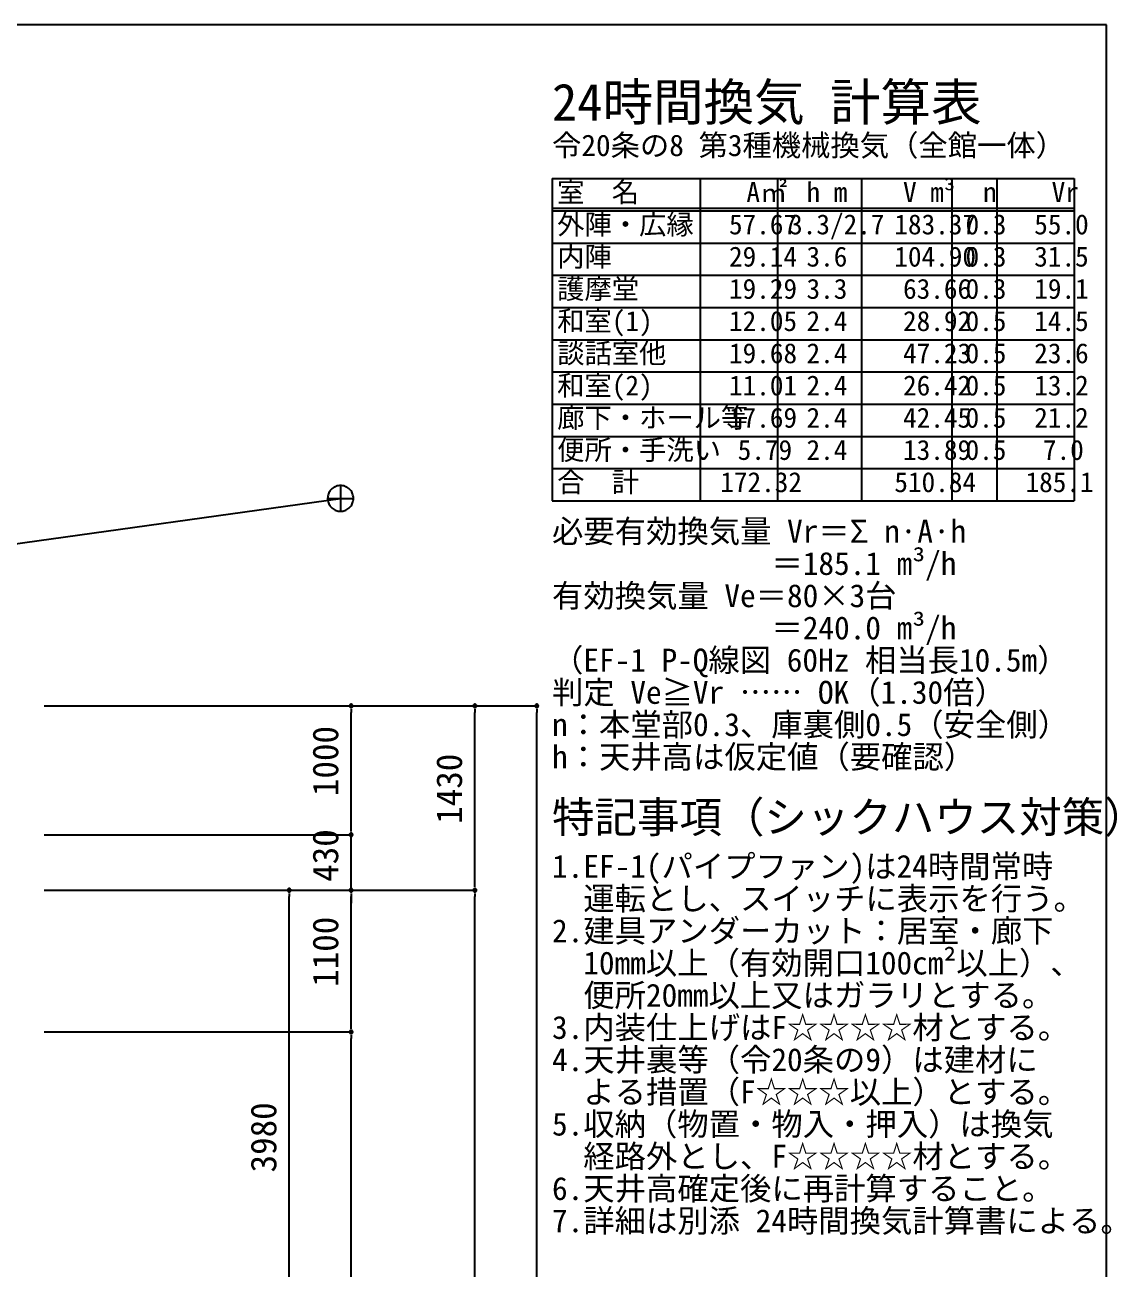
# Model space of a CAD drawing. Header units: millimetres. Extents: x -21029 to 20283, y -14043 to 14043.
# Drawn here: x 11811 to 20283, y 4389 to 14043 of the extents above; entities that cross this region are included whole.
import ezdxf

# ---------------------------------------------------------------- set-up
doc = ezdxf.new("R2010")
doc.units = ezdxf.units.MM
for name, color, linetype in [('0-9', 7, 'Continuous'), ('1-1', 7, 'Continuous'), ('1-6', 7, 'Continuous'), ('1-A', 7, 'Continuous'), ('2-6', 7, 'Continuous'), ('2-7', 7, 'Continuous')]:
    doc.layers.add(name, color=color, linetype=linetype)
doc.styles.add('JP', font='msgothic.ttc')

msp = doc.modelspace()

# ---------------------------------------------------------------- linework, layer by layer
at = {"layer": '0-9', "color": 7}
for p, q in [((14342, 8771.4), (14342, 8746.4)), ((14342, 8733.9), (14342, 8708.9)), ((15302, 8771.4), (15302, 8746.4)), ((15302, 8733.9), (15302, 8708.9)), ((15782, 8771.4), (15782, 8746.4)), ((15782, 8733.9), (15782, 8708.9)), ((14342, 7783.9), (14342, 7808.9)), ((14342, 7783.9), (14342, 7808.9)), ((14342, 7746.4), (14342, 7771.4)), ((14342, 7746.4), (14342, 7771.4)), ((13862, 7341.4), (13862, 7316.4)), ((14342, 7341.4), (14342, 7316.4)), ((14342, 7341.4), (14342, 7316.4)), ((15302, 7353.9), (15302, 7378.9)), ((15302, 7341.4), (15302, 7316.4)), ((15302, 7316.4), (15302, 7341.4)), ((13862, 7303.9), (13862, 7278.9)), ((14342, 7303.9), (14342, 7278.9)), ((14342, 7303.9), (14342, 7278.9)), ((15302, 7303.9), (15302, 7278.9)), ((14342, 6253.9), (14342, 6278.9)), ((14342, 6241.4), (14342, 6216.4)), ((14342, 6216.4), (14342, 6241.4)), ((14342, 6203.9), (14342, 6178.9))]:
    msp.add_line(p, q, dxfattribs=at)
for points in [[(14342, 8771.4), (14340.9, 8771.3), (14339.8, 8771.2), (14338.7, 8770.9), (14337.7, 8770.6), (14336.7, 8770.2), (14335.7, 8769.7), (14334.8, 8769.1), (14333.9, 8768.4), (14333.1, 8767.7), (14332.4, 8766.9), (14331.7, 8766), (14331.2, 8765.1), (14330.7, 8764.1), (14330.2, 8763.1), (14329.9, 8762.1), (14329.7, 8761), (14329.5, 8759.9), (14329.5, 8758.9), (14329.5, 8757.8), (14329.7, 8756.7), (14329.9, 8755.6), (14330.2, 8754.6), (14330.7, 8753.6), (14331.2, 8752.6), (14331.7, 8751.7), (14332.4, 8750.8), (14333.1, 8750), (14333.9, 8749.3), (14334.8, 8748.6), (14335.7, 8748), (14336.7, 8747.5), (14337.7, 8747.1), (14338.7, 8746.8), (14339.8, 8746.5), (14340.9, 8746.4), (14342, 8746.4), (14343.1, 8746.4), (14344.2, 8746.5), (14345.2, 8746.8), (14346.3, 8747.1), (14347.3, 8747.5), (14348.2, 8748), (14349.2, 8748.6), (14350, 8749.3), (14350.8, 8750), (14351.6, 8750.8), (14352.2, 8751.7), (14352.8, 8752.6), (14353.3, 8753.6), (14353.7, 8754.6), (14354.1, 8755.6), (14354.3, 8756.7), (14354.4, 8757.8), (14354.5, 8758.9), (14354.4, 8759.9), (14354.3, 8761), (14354.1, 8762.1), (14353.7, 8763.1), (14353.3, 8764.1), (14352.8, 8765.1), (14352.2, 8766), (14351.6, 8766.9), (14350.8, 8767.7), (14350, 8768.4), (14349.2, 8769.1), (14348.2, 8769.7), (14347.3, 8770.2), (14346.3, 8770.6), (14345.2, 8770.9), (14344.2, 8771.2), (14343.1, 8771.3), (14342, 8771.4)], [(15302, 8771.4), (15300.9, 8771.3), (15299.8, 8771.2), (15298.7, 8770.9), (15297.7, 8770.6), (15296.7, 8770.2), (15295.7, 8769.7), (15294.8, 8769.1), (15293.9, 8768.4), (15293.1, 8767.7), (15292.4, 8766.9), (15291.7, 8766), (15291.2, 8765.1), (15290.7, 8764.1), (15290.2, 8763.1), (15289.9, 8762.1), (15289.7, 8761), (15289.5, 8759.9), (15289.5, 8758.9), (15289.5, 8757.8), (15289.7, 8756.7), (15289.9, 8755.6), (15290.2, 8754.6), (15290.7, 8753.6), (15291.2, 8752.6), (15291.7, 8751.7), (15292.4, 8750.8), (15293.1, 8750), (15293.9, 8749.3), (15294.8, 8748.6), (15295.7, 8748), (15296.7, 8747.5), (15297.7, 8747.1), (15298.7, 8746.8), (15299.8, 8746.5), (15300.9, 8746.4), (15302, 8746.4), (15303.1, 8746.4), (15304.2, 8746.5), (15305.2, 8746.8), (15306.3, 8747.1), (15307.3, 8747.5), (15308.2, 8748), (15309.2, 8748.6), (15310, 8749.3), (15310.8, 8750), (15311.6, 8750.8), (15312.2, 8751.7), (15312.8, 8752.6), (15313.3, 8753.6), (15313.7, 8754.6), (15314.1, 8755.6), (15314.3, 8756.7), (15314.4, 8757.8), (15314.5, 8758.9), (15314.4, 8759.9), (15314.3, 8761), (15314.1, 8762.1), (15313.7, 8763.1), (15313.3, 8764.1), (15312.8, 8765.1), (15312.2, 8766), (15311.6, 8766.9), (15310.8, 8767.7), (15310, 8768.4), (15309.2, 8769.1), (15308.2, 8769.7), (15307.3, 8770.2), (15306.3, 8770.6), (15305.2, 8770.9), (15304.2, 8771.2), (15303.1, 8771.3), (15302, 8771.4)], [(15782, 8771.4), (15780.9, 8771.3), (15779.8, 8771.2), (15778.7, 8770.9), (15777.7, 8770.6), (15776.7, 8770.2), (15775.7, 8769.7), (15774.8, 8769.1), (15773.9, 8768.4), (15773.1, 8767.7), (15772.4, 8766.9), (15771.7, 8766), (15771.2, 8765.1), (15770.7, 8764.1), (15770.2, 8763.1), (15769.9, 8762.1), (15769.7, 8761), (15769.5, 8759.9), (15769.5, 8758.9), (15769.5, 8757.8), (15769.7, 8756.7), (15769.9, 8755.6), (15770.2, 8754.6), (15770.7, 8753.6), (15771.2, 8752.6), (15771.7, 8751.7), (15772.4, 8750.8), (15773.1, 8750), (15773.9, 8749.3), (15774.8, 8748.6), (15775.7, 8748), (15776.7, 8747.5), (15777.7, 8747.1), (15778.7, 8746.8), (15779.8, 8746.5), (15780.9, 8746.4), (15782, 8746.4), (15783.1, 8746.4), (15784.2, 8746.5), (15785.2, 8746.8), (15786.3, 8747.1), (15787.3, 8747.5), (15788.2, 8748), (15789.2, 8748.6), (15790, 8749.3), (15790.8, 8750), (15791.6, 8750.8), (15792.2, 8751.7), (15792.8, 8752.6), (15793.3, 8753.6), (15793.7, 8754.6), (15794.1, 8755.6), (15794.3, 8756.7), (15794.4, 8757.8), (15794.5, 8758.9), (15794.4, 8759.9), (15794.3, 8761), (15794.1, 8762.1), (15793.7, 8763.1), (15793.3, 8764.1), (15792.8, 8765.1), (15792.2, 8766), (15791.6, 8766.9), (15790.8, 8767.7), (15790, 8768.4), (15789.2, 8769.1), (15788.2, 8769.7), (15787.3, 8770.2), (15786.3, 8770.6), (15785.2, 8770.9), (15784.2, 8771.2), (15783.1, 8771.3), (15782, 8771.4)], [(14342, 7746.4), (14343.1, 7746.4), (14344.2, 7746.5), (14345.2, 7746.8), (14346.3, 7747.1), (14347.3, 7747.5), (14348.2, 7748), (14349.2, 7748.6), (14350, 7749.3), (14350.8, 7750), (14351.6, 7750.8), (14352.2, 7751.7), (14352.8, 7752.6), (14353.3, 7753.6), (14353.7, 7754.6), (14354.1, 7755.6), (14354.3, 7756.7), (14354.4, 7757.8), (14354.5, 7758.9), (14354.4, 7759.9), (14354.3, 7761), (14354.1, 7762.1), (14353.7, 7763.1), (14353.3, 7764.1), (14352.8, 7765.1), (14352.2, 7766), (14351.6, 7766.9), (14350.8, 7767.7), (14350, 7768.4), (14349.2, 7769.1), (14348.2, 7769.7), (14347.3, 7770.2), (14346.3, 7770.6), (14345.2, 7770.9), (14344.2, 7771.2), (14343.1, 7771.3), (14342, 7771.4), (14340.9, 7771.3), (14339.8, 7771.2), (14338.7, 7770.9), (14337.7, 7770.6), (14336.7, 7770.2), (14335.7, 7769.7), (14334.8, 7769.1), (14333.9, 7768.4), (14333.1, 7767.7), (14332.4, 7766.9), (14331.7, 7766), (14331.2, 7765.1), (14330.7, 7764.1), (14330.2, 7763.1), (14329.9, 7762.1), (14329.7, 7761), (14329.5, 7759.9), (14329.5, 7758.9), (14329.5, 7757.8), (14329.7, 7756.7), (14329.9, 7755.6), (14330.2, 7754.6), (14330.7, 7753.6), (14331.2, 7752.6), (14331.7, 7751.7), (14332.4, 7750.8), (14333.1, 7750), (14333.9, 7749.3), (14334.8, 7748.6), (14335.7, 7748), (14336.7, 7747.5), (14337.7, 7747.1), (14338.7, 7746.8), (14339.8, 7746.5), (14340.9, 7746.4), (14342, 7746.4)], [(14342, 7746.4), (14343.1, 7746.4), (14344.2, 7746.5), (14345.2, 7746.8), (14346.3, 7747.1), (14347.3, 7747.5), (14348.2, 7748), (14349.2, 7748.6), (14350, 7749.3), (14350.8, 7750), (14351.6, 7750.8), (14352.2, 7751.7), (14352.8, 7752.6), (14353.3, 7753.6), (14353.7, 7754.6), (14354.1, 7755.6), (14354.3, 7756.7), (14354.4, 7757.8), (14354.5, 7758.9), (14354.4, 7759.9), (14354.3, 7761), (14354.1, 7762.1), (14353.7, 7763.1), (14353.3, 7764.1), (14352.8, 7765.1), (14352.2, 7766), (14351.6, 7766.9), (14350.8, 7767.7), (14350, 7768.4), (14349.2, 7769.1), (14348.2, 7769.7), (14347.3, 7770.2), (14346.3, 7770.6), (14345.2, 7770.9), (14344.2, 7771.2), (14343.1, 7771.3), (14342, 7771.4), (14340.9, 7771.3), (14339.8, 7771.2), (14338.7, 7770.9), (14337.7, 7770.6), (14336.7, 7770.2), (14335.7, 7769.7), (14334.8, 7769.1), (14333.9, 7768.4), (14333.1, 7767.7), (14332.4, 7766.9), (14331.7, 7766), (14331.2, 7765.1), (14330.7, 7764.1), (14330.2, 7763.1), (14329.9, 7762.1), (14329.7, 7761), (14329.5, 7759.9), (14329.5, 7758.9), (14329.5, 7757.8), (14329.7, 7756.7), (14329.9, 7755.6), (14330.2, 7754.6), (14330.7, 7753.6), (14331.2, 7752.6), (14331.7, 7751.7), (14332.4, 7750.8), (14333.1, 7750), (14333.9, 7749.3), (14334.8, 7748.6), (14335.7, 7748), (14336.7, 7747.5), (14337.7, 7747.1), (14338.7, 7746.8), (14339.8, 7746.5), (14340.9, 7746.4), (14342, 7746.4)], [(13862, 7341.4), (13860.9, 7341.3), (13859.8, 7341.2), (13858.7, 7340.9), (13857.7, 7340.6), (13856.7, 7340.2), (13855.7, 7339.7), (13854.8, 7339.1), (13853.9, 7338.4), (13853.1, 7337.7), (13852.4, 7336.9), (13851.7, 7336), (13851.2, 7335.1), (13850.7, 7334.1), (13850.2, 7333.1), (13849.9, 7332.1), (13849.7, 7331), (13849.5, 7329.9), (13849.5, 7328.9), (13849.5, 7327.8), (13849.7, 7326.7), (13849.9, 7325.6), (13850.2, 7324.6), (13850.7, 7323.6), (13851.2, 7322.6), (13851.7, 7321.7), (13852.4, 7320.8), (13853.1, 7320), (13853.9, 7319.3), (13854.8, 7318.6), (13855.7, 7318), (13856.7, 7317.5), (13857.7, 7317.1), (13858.7, 7316.8), (13859.8, 7316.5), (13860.9, 7316.4), (13862, 7316.4), (13863.1, 7316.4), (13864.2, 7316.5), (13865.2, 7316.8), (13866.3, 7317.1), (13867.3, 7317.5), (13868.2, 7318), (13869.2, 7318.6), (13870, 7319.3), (13870.8, 7320), (13871.6, 7320.8), (13872.2, 7321.7), (13872.8, 7322.6), (13873.3, 7323.6), (13873.7, 7324.6), (13874.1, 7325.6), (13874.3, 7326.7), (13874.4, 7327.8), (13874.5, 7328.9), (13874.4, 7329.9), (13874.3, 7331), (13874.1, 7332.1), (13873.7, 7333.1), (13873.3, 7334.1), (13872.8, 7335.1), (13872.2, 7336), (13871.6, 7336.9), (13870.8, 7337.7), (13870, 7338.4), (13869.2, 7339.1), (13868.2, 7339.7), (13867.3, 7340.2), (13866.3, 7340.6), (13865.2, 7340.9), (13864.2, 7341.2), (13863.1, 7341.3), (13862, 7341.4)], [(14342, 7341.4), (14340.9, 7341.3), (14339.8, 7341.2), (14338.7, 7340.9), (14337.7, 7340.6), (14336.7, 7340.2), (14335.7, 7339.7), (14334.8, 7339.1), (14333.9, 7338.4), (14333.1, 7337.7), (14332.4, 7336.9), (14331.7, 7336), (14331.2, 7335.1), (14330.7, 7334.1), (14330.2, 7333.1), (14329.9, 7332.1), (14329.7, 7331), (14329.5, 7329.9), (14329.5, 7328.9), (14329.5, 7327.8), (14329.7, 7326.7), (14329.9, 7325.6), (14330.2, 7324.6), (14330.7, 7323.6), (14331.2, 7322.6), (14331.7, 7321.7), (14332.4, 7320.8), (14333.1, 7320), (14333.9, 7319.3), (14334.8, 7318.6), (14335.7, 7318), (14336.7, 7317.5), (14337.7, 7317.1), (14338.7, 7316.8), (14339.8, 7316.5), (14340.9, 7316.4), (14342, 7316.4), (14343.1, 7316.4), (14344.2, 7316.5), (14345.2, 7316.8), (14346.3, 7317.1), (14347.3, 7317.5), (14348.2, 7318), (14349.2, 7318.6), (14350, 7319.3), (14350.8, 7320), (14351.6, 7320.8), (14352.2, 7321.7), (14352.8, 7322.6), (14353.3, 7323.6), (14353.7, 7324.6), (14354.1, 7325.6), (14354.3, 7326.7), (14354.4, 7327.8), (14354.5, 7328.9), (14354.4, 7329.9), (14354.3, 7331), (14354.1, 7332.1), (14353.7, 7333.1), (14353.3, 7334.1), (14352.8, 7335.1), (14352.2, 7336), (14351.6, 7336.9), (14350.8, 7337.7), (14350, 7338.4), (14349.2, 7339.1), (14348.2, 7339.7), (14347.3, 7340.2), (14346.3, 7340.6), (14345.2, 7340.9), (14344.2, 7341.2), (14343.1, 7341.3), (14342, 7341.4)], [(14342, 7341.4), (14340.9, 7341.3), (14339.8, 7341.2), (14338.7, 7340.9), (14337.7, 7340.6), (14336.7, 7340.2), (14335.7, 7339.7), (14334.8, 7339.1), (14333.9, 7338.4), (14333.1, 7337.7), (14332.4, 7336.9), (14331.7, 7336), (14331.2, 7335.1), (14330.7, 7334.1), (14330.2, 7333.1), (14329.9, 7332.1), (14329.7, 7331), (14329.5, 7329.9), (14329.5, 7328.9), (14329.5, 7327.8), (14329.7, 7326.7), (14329.9, 7325.6), (14330.2, 7324.6), (14330.7, 7323.6), (14331.2, 7322.6), (14331.7, 7321.7), (14332.4, 7320.8), (14333.1, 7320), (14333.9, 7319.3), (14334.8, 7318.6), (14335.7, 7318), (14336.7, 7317.5), (14337.7, 7317.1), (14338.7, 7316.8), (14339.8, 7316.5), (14340.9, 7316.4), (14342, 7316.4), (14343.1, 7316.4), (14344.2, 7316.5), (14345.2, 7316.8), (14346.3, 7317.1), (14347.3, 7317.5), (14348.2, 7318), (14349.2, 7318.6), (14350, 7319.3), (14350.8, 7320), (14351.6, 7320.8), (14352.2, 7321.7), (14352.8, 7322.6), (14353.3, 7323.6), (14353.7, 7324.6), (14354.1, 7325.6), (14354.3, 7326.7), (14354.4, 7327.8), (14354.5, 7328.9), (14354.4, 7329.9), (14354.3, 7331), (14354.1, 7332.1), (14353.7, 7333.1), (14353.3, 7334.1), (14352.8, 7335.1), (14352.2, 7336), (14351.6, 7336.9), (14350.8, 7337.7), (14350, 7338.4), (14349.2, 7339.1), (14348.2, 7339.7), (14347.3, 7340.2), (14346.3, 7340.6), (14345.2, 7340.9), (14344.2, 7341.2), (14343.1, 7341.3), (14342, 7341.4)], [(15302, 7341.4), (15300.9, 7341.3), (15299.8, 7341.2), (15298.7, 7340.9), (15297.7, 7340.6), (15296.7, 7340.2), (15295.7, 7339.7), (15294.8, 7339.1), (15293.9, 7338.4), (15293.1, 7337.7), (15292.4, 7336.9), (15291.7, 7336), (15291.2, 7335.1), (15290.7, 7334.1), (15290.2, 7333.1), (15289.9, 7332.1), (15289.7, 7331), (15289.5, 7329.9), (15289.5, 7328.9), (15289.5, 7327.8), (15289.7, 7326.7), (15289.9, 7325.6), (15290.2, 7324.6), (15290.7, 7323.6), (15291.2, 7322.6), (15291.7, 7321.7), (15292.4, 7320.8), (15293.1, 7320), (15293.9, 7319.3), (15294.8, 7318.6), (15295.7, 7318), (15296.7, 7317.5), (15297.7, 7317.1), (15298.7, 7316.8), (15299.8, 7316.5), (15300.9, 7316.4), (15302, 7316.4), (15303.1, 7316.4), (15304.2, 7316.5), (15305.2, 7316.8), (15306.3, 7317.1), (15307.3, 7317.5), (15308.2, 7318), (15309.2, 7318.6), (15310, 7319.3), (15310.8, 7320), (15311.6, 7320.8), (15312.2, 7321.7), (15312.8, 7322.6), (15313.3, 7323.6), (15313.7, 7324.6), (15314.1, 7325.6), (15314.3, 7326.7), (15314.4, 7327.8), (15314.5, 7328.9), (15314.4, 7329.9), (15314.3, 7331), (15314.1, 7332.1), (15313.7, 7333.1), (15313.3, 7334.1), (15312.8, 7335.1), (15312.2, 7336), (15311.6, 7336.9), (15310.8, 7337.7), (15310, 7338.4), (15309.2, 7339.1), (15308.2, 7339.7), (15307.3, 7340.2), (15306.3, 7340.6), (15305.2, 7340.9), (15304.2, 7341.2), (15303.1, 7341.3), (15302, 7341.4)], [(15302, 7316.4), (15303.1, 7316.4), (15304.2, 7316.5), (15305.2, 7316.8), (15306.3, 7317.1), (15307.3, 7317.5), (15308.2, 7318), (15309.2, 7318.6), (15310, 7319.3), (15310.8, 7320), (15311.6, 7320.8), (15312.2, 7321.7), (15312.8, 7322.6), (15313.3, 7323.6), (15313.7, 7324.6), (15314.1, 7325.6), (15314.3, 7326.7), (15314.4, 7327.8), (15314.5, 7328.9), (15314.4, 7329.9), (15314.3, 7331), (15314.1, 7332.1), (15313.7, 7333.1), (15313.3, 7334.1), (15312.8, 7335.1), (15312.2, 7336), (15311.6, 7336.9), (15310.8, 7337.7), (15310, 7338.4), (15309.2, 7339.1), (15308.2, 7339.7), (15307.3, 7340.2), (15306.3, 7340.6), (15305.2, 7340.9), (15304.2, 7341.2), (15303.1, 7341.3), (15302, 7341.4), (15300.9, 7341.3), (15299.8, 7341.2), (15298.7, 7340.9), (15297.7, 7340.6), (15296.7, 7340.2), (15295.7, 7339.7), (15294.8, 7339.1), (15293.9, 7338.4), (15293.1, 7337.7), (15292.4, 7336.9), (15291.7, 7336), (15291.2, 7335.1), (15290.7, 7334.1), (15290.2, 7333.1), (15289.9, 7332.1), (15289.7, 7331), (15289.5, 7329.9), (15289.5, 7328.9), (15289.5, 7327.8), (15289.7, 7326.7), (15289.9, 7325.6), (15290.2, 7324.6), (15290.7, 7323.6), (15291.2, 7322.6), (15291.7, 7321.7), (15292.4, 7320.8), (15293.1, 7320), (15293.9, 7319.3), (15294.8, 7318.6), (15295.7, 7318), (15296.7, 7317.5), (15297.7, 7317.1), (15298.7, 7316.8), (15299.8, 7316.5), (15300.9, 7316.4), (15302, 7316.4)], [(14342, 6241.4), (14340.9, 6241.3), (14339.8, 6241.2), (14338.7, 6240.9), (14337.7, 6240.6), (14336.7, 6240.2), (14335.7, 6239.7), (14334.8, 6239.1), (14333.9, 6238.4), (14333.1, 6237.7), (14332.4, 6236.9), (14331.7, 6236), (14331.2, 6235.1), (14330.7, 6234.1), (14330.2, 6233.1), (14329.9, 6232.1), (14329.7, 6231), (14329.5, 6229.9), (14329.5, 6228.9), (14329.5, 6227.8), (14329.7, 6226.7), (14329.9, 6225.6), (14330.2, 6224.6), (14330.7, 6223.6), (14331.2, 6222.6), (14331.7, 6221.7), (14332.4, 6220.8), (14333.1, 6220), (14333.9, 6219.3), (14334.8, 6218.6), (14335.7, 6218), (14336.7, 6217.5), (14337.7, 6217.1), (14338.7, 6216.8), (14339.8, 6216.5), (14340.9, 6216.4), (14342, 6216.4), (14343.1, 6216.4), (14344.2, 6216.5), (14345.2, 6216.8), (14346.3, 6217.1), (14347.3, 6217.5), (14348.2, 6218), (14349.2, 6218.6), (14350, 6219.3), (14350.8, 6220), (14351.6, 6220.8), (14352.2, 6221.7), (14352.8, 6222.6), (14353.3, 6223.6), (14353.7, 6224.6), (14354.1, 6225.6), (14354.3, 6226.7), (14354.4, 6227.8), (14354.5, 6228.9), (14354.4, 6229.9), (14354.3, 6231), (14354.1, 6232.1), (14353.7, 6233.1), (14353.3, 6234.1), (14352.8, 6235.1), (14352.2, 6236), (14351.6, 6236.9), (14350.8, 6237.7), (14350, 6238.4), (14349.2, 6239.1), (14348.2, 6239.7), (14347.3, 6240.2), (14346.3, 6240.6), (14345.2, 6240.9), (14344.2, 6241.2), (14343.1, 6241.3), (14342, 6241.4)], [(14342, 6216.4), (14343.1, 6216.4), (14344.2, 6216.5), (14345.2, 6216.8), (14346.3, 6217.1), (14347.3, 6217.5), (14348.2, 6218), (14349.2, 6218.6), (14350, 6219.3), (14350.8, 6220), (14351.6, 6220.8), (14352.2, 6221.7), (14352.8, 6222.6), (14353.3, 6223.6), (14353.7, 6224.6), (14354.1, 6225.6), (14354.3, 6226.7), (14354.4, 6227.8), (14354.5, 6228.9), (14354.4, 6229.9), (14354.3, 6231), (14354.1, 6232.1), (14353.7, 6233.1), (14353.3, 6234.1), (14352.8, 6235.1), (14352.2, 6236), (14351.6, 6236.9), (14350.8, 6237.7), (14350, 6238.4), (14349.2, 6239.1), (14348.2, 6239.7), (14347.3, 6240.2), (14346.3, 6240.6), (14345.2, 6240.9), (14344.2, 6241.2), (14343.1, 6241.3), (14342, 6241.4), (14340.9, 6241.3), (14339.8, 6241.2), (14338.7, 6240.9), (14337.7, 6240.6), (14336.7, 6240.2), (14335.7, 6239.7), (14334.8, 6239.1), (14333.9, 6238.4), (14333.1, 6237.7), (14332.4, 6236.9), (14331.7, 6236), (14331.2, 6235.1), (14330.7, 6234.1), (14330.2, 6233.1), (14329.9, 6232.1), (14329.7, 6231), (14329.5, 6229.9), (14329.5, 6228.9), (14329.5, 6227.8), (14329.7, 6226.7), (14329.9, 6225.6), (14330.2, 6224.6), (14330.7, 6223.6), (14331.2, 6222.6), (14331.7, 6221.7), (14332.4, 6220.8), (14333.1, 6220), (14333.9, 6219.3), (14334.8, 6218.6), (14335.7, 6218), (14336.7, 6217.5), (14337.7, 6217.1), (14338.7, 6216.8), (14339.8, 6216.5), (14340.9, 6216.4), (14342, 6216.4)]]:
    msp.add_lwpolyline(points, dxfattribs=at)
at = {"layer": '1-1', "color": 7}
for p, q in [((11962, 8758.9), (15782, 8758.9)), ((11962, 8758.9), (15302, 8758.9)), ((11962, 8758.9), (14342, 8758.9)), ((14342, 7808.9), (14342, 8708.9)), ((15302, 7378.9), (15302, 8708.9)), ((15782, -4421.1), (15782, 8708.9)), ((14342, 7808.9), (14342, 7858.9)), ((11962, 7758.9), (14342, 7758.9)), ((11962, 7758.9), (14342, 7758.9)), ((14342, 7328.9), (14342, 7758.9)), ((11962, 7328.9), (15302, 7328.9)), ((11962, 7328.9), (15302, 7328.9)), ((11962, 7328.9), (14342, 7328.9)), ((11962, 7328.9), (14342, 7328.9)), ((11962, 7328.9), (13862, 7328.9)), ((13862, 3398.9), (13862, 7278.9)), ((14342, 6278.9), (14342, 7278.9)), ((14342, 7278.9), (14342, 7228.9)), ((15302, -4421.1), (15302, 7278.9)), ((11962, 6228.9), (14342, 6228.9)), ((11962, 6228.9), (14342, 6228.9)), ((14342, 1478.9), (14342, 6178.9))]:
    msp.add_line(p, q, dxfattribs=at)
at = {"layer": '1-6', "color": 1}
for p, q in [((20200.8, 14042.9), (-20200.8, 14042.9)), ((20200.8, -14042.9), (20200.8, 14042.9))]:
    msp.add_line(p, q, dxfattribs=at)
at = {"layer": '1-A', "color": 7}
for p, q in [((14259.5, 10469.2), (14259.5, 10269.2)), ((6759.5, 9319.2), (14259.5, 10369.2)), ((14159.5, 10369.2), (14359.5, 10369.2))]:
    msp.add_line(p, q, dxfattribs=at)
msp.add_lwpolyline([(14359.5, 10369.2), (14359.2, 10377.9), (14358, 10386.5), (14356.1, 10395), (14353.5, 10403.4), (14350.2, 10411.4), (14346.2, 10419.2), (14341.5, 10426.5), (14336.2, 10433.4), (14330.3, 10439.9), (14323.8, 10445.8), (14316.9, 10451.1), (14309.5, 10455.8), (14301.8, 10459.8), (14293.8, 10463.1), (14285.4, 10465.7), (14276.9, 10467.6), (14268.3, 10468.8), (14259.5, 10469.2), (14250.8, 10468.8), (14242.2, 10467.6), (14233.7, 10465.7), (14225.3, 10463.1), (14217.3, 10459.8), (14209.5, 10455.8), (14202.2, 10451.1), (14195.3, 10445.8), (14188.8, 10439.9), (14182.9, 10433.4), (14177.6, 10426.5), (14172.9, 10419.2), (14168.9, 10411.4), (14165.6, 10403.4), (14163, 10395), (14161.1, 10386.5), (14159.9, 10377.9), (14159.5, 10369.2), (14159.9, 10360.4), (14161.1, 10351.8), (14163, 10343.3), (14165.6, 10335), (14168.9, 10326.9), (14172.9, 10319.2), (14177.6, 10311.8), (14182.9, 10304.9), (14188.8, 10298.4), (14195.3, 10292.6), (14202.2, 10287.2), (14209.5, 10282.6), (14217.3, 10278.5), (14225.3, 10275.2), (14233.7, 10272.6), (14242.2, 10270.7), (14250.8, 10269.5), (14259.5, 10269.2), (14268.3, 10269.5), (14276.9, 10270.7), (14285.4, 10272.6), (14293.8, 10275.2), (14301.8, 10278.5), (14309.5, 10282.6), (14316.9, 10287.2), (14323.8, 10292.6), (14330.3, 10298.4), (14336.2, 10304.9), (14341.5, 10311.8), (14346.2, 10319.2), (14350.2, 10326.9), (14353.5, 10335), (14356.1, 10343.3), (14358, 10351.8), (14359.2, 10360.4), (14359.5, 10369.2)], dxfattribs=at)
at = {"layer": '2-6', "color": 7}
for p, q in [((15900, 12850), (19950, 12850)), ((15900, 12850), (15900, 10350)), ((17050, 12850), (17050, 10350)), ((17650, 12850), (17650, 10350)), ((18300, 12850), (18300, 10350)), ((19000, 12850), (19000, 10350)), ((19350, 12850), (19350, 10350)), ((19950, 12850), (19950, 10350)), ((15900, 12620), (19950, 12620)), ((15900, 12600), (19950, 12600)), ((15900, 12350), (19950, 12350)), ((15900, 12100), (19950, 12100)), ((15900, 11850), (19950, 11850)), ((15900, 11600), (19950, 11600)), ((15900, 11350), (19950, 11350)), ((15900, 11100), (19950, 11100)), ((15900, 10850), (19950, 10850)), ((15900, 10600), (19950, 10600)), ((15900, 10350), (19950, 10350))]:
    msp.add_line(p, q, dxfattribs=at)

# ---------------------------------------------------------------- texts
at = {"layer": '1-1', "color": 7, "style": 'JP'}
for s, p in [('1000', (14242, 8058.9)), ('1430', (15202, 7843.9)), ('430', (14242, 7393.9)), ('1100', (14242, 6578.9)), ('3980', (13762, 5138.9))]:
    msp.add_text(s, height=200, rotation=90, dxfattribs=at).set_placement(p)
at = {"layer": '2-6', "color": 7, "style": 'JP'}
for s, height, p in [('24時間換気 計算表', 287.5, (15900, 13300)), ('令20条の8 第3種機械換気（全館一体）', 166.75, (15900, 13025)), ('室  名', 155.25, (15940, 12667.5)), ('A㎡', 155.25, (17407.5, 12667.5)), ('V m³', 155.25, (18622.5, 12667.5)), ('h m', 155.25, (17873.8, 12667.5)), ('n', 155.2, (19242.5, 12667.5)), ('Vr', 155.25, (19775, 12667.5)), ('外陣・広縁', 155.25, (15940, 12417.5)), ('57.67', 155.25, (17272.5, 12417.5)), ('3.3/2.7', 155.25, (17738.8, 12417.5)), ('183.37', 155.25, (18555, 12417.5)), ('0.3', 155.25, (19107.5, 12417.5)), ('55.0', 155.25, (19640, 12417.5)), ('内陣', 155.25, (15940, 12167.5)), ('29.14', 155.25, (17272.5, 12167.5)), ('3.6', 155.25, (17873.8, 12167.5)), ('104.90', 155.25, (18555, 12167.5)), ('0.3', 155.25, (19107.5, 12167.5)), ('31.5', 155.25, (19640, 12167.5)), ('護摩堂', 155.25, (15940, 11917.5)), ('19.29', 155.25, (17272.5, 11917.5)), ('3.3', 155.25, (17873.8, 11917.5)), ('63.66', 155.25, (18622.5, 11917.5)), ('0.3', 155.25, (19107.5, 11917.5)), ('19.1', 155.25, (19640, 11917.5)), ('和室(1)', 155.25, (15940, 11667.5)), ('12.05', 155.25, (17272.5, 11667.5)), ('2.4', 155.25, (17873.8, 11667.5)), ('28.92', 155.25, (18622.5, 11667.5)), ('0.5', 155.25, (19107.5, 11667.5)), ('14.5', 155.25, (19640, 11667.5)), ('談話室他', 155.25, (15940, 11417.5)), ('19.68', 155.25, (17272.5, 11417.5)), ('2.4', 155.25, (17873.8, 11417.5)), ('47.23', 155.25, (18622.5, 11417.5)), ('0.5', 155.25, (19107.5, 11417.5)), ('23.6', 155.25, (19640, 11417.5)), ('和室(2)', 155.25, (15940, 11167.5)), ('11.01', 155.25, (17272.5, 11167.5)), ('2.4', 155.25, (17873.8, 11167.5)), ('26.42', 155.25, (18622.5, 11167.5)), ('0.5', 155.25, (19107.5, 11167.5)), ('13.2', 155.25, (19640, 11167.5)), ('廊下・ホール等', 155.25, (15940, 10917.5)), ('17.69', 155.25, (17272.5, 10917.5)), ('2.4', 155.25, (17873.8, 10917.5)), ('42.45', 155.25, (18622.5, 10917.5)), ('0.5', 155.25, (19107.5, 10917.5)), ('21.2', 155.25, (19640, 10917.5)), ('便所・手洗い', 155.25, (15940, 10667.5)), ('5.79', 155.25, (17340, 10667.5)), ('2.4', 155.25, (17873.8, 10667.5)), ('13.89', 155.25, (18622.5, 10667.5)), ('0.5', 155.25, (19107.5, 10667.5)), ('7.0', 155.25, (19707.5, 10667.5)), ('合  計', 155.25, (15940, 10417.5)), ('172.32', 155.25, (17205, 10417.5)), ('510.84', 155.25, (18555, 10417.5)), ('185.1', 155.25, (19572.5, 10417.5)), ('必要有効換気量 Vr＝Σ n·A·h', 178.25, (15900, 10025)), ('\u3000\u3000\u3000\u3000\u3000\u3000\u3000＝185.1 m³/h', 178.25, (15900, 9775)), ('有効換気量 Ve＝80×3台', 178.25, (15900, 9525)), ('\u3000\u3000\u3000\u3000\u3000\u3000\u3000＝240.0 m³/h', 178.25, (15900, 9275)), ('（EF-1 P-Q線図 60Hz 相当長10.5m）', 178.25, (15900, 9025)), ('n：本堂部0.3、庫裏側0.5（安全側）', 178.25, (15900, 8525)), ('h：天井高は仮定値（要確認）', 178.25, (15900, 8275))]:
    msp.add_text(s, height=height, dxfattribs=at).set_placement(p)
at = {"layer": '2-6', "color": 1, "style": 'JP'}
msp.add_text('判定 Ve≧Vr …… OK（1.30倍）', height=178.25, dxfattribs=at).set_placement((15900, 8775))
at = {"layer": '2-7', "color": 7, "style": 'JP'}
for s, height, p in [('特記事項（シックハウス対策）', 241.5, (15900, 7775)), ('1.EF-1(パイプファン)は24時間常時', 178.25, (15900, 7425)), ('  運転とし、スイッチに表示を行う。', 178.25, (15900, 7175)), ('2.建具アンダーカット：居室・廊下', 178.25, (15900, 6925)), ('  10mm以上（有効開口100cm²以上）、', 178.25, (15900, 6675)), ('  便所20mm以上又はガラリとする。', 178.25, (15900, 6425)), ('3.内装仕上げはF☆☆☆☆材とする。', 178.25, (15900, 6175)), ('4.天井裏等（令20条の9）は建材に', 178.25, (15900, 5925)), ('  よる措置（F☆☆☆以上）とする。', 178.25, (15900, 5675)), ('5.収納（物置・物入・押入）は換気', 178.25, (15900, 5425)), ('  経路外とし、F☆☆☆☆材とする。', 178.25, (15900, 5175)), ('6.天井高確定後に再計算すること。', 178.25, (15900, 4925)), ('7.詳細は別添 24時間換気計算書による。', 178.25, (15900, 4675))]:
    msp.add_text(s, height=height, dxfattribs=at).set_placement(p)

doc.saveas('drawing.dxf')
